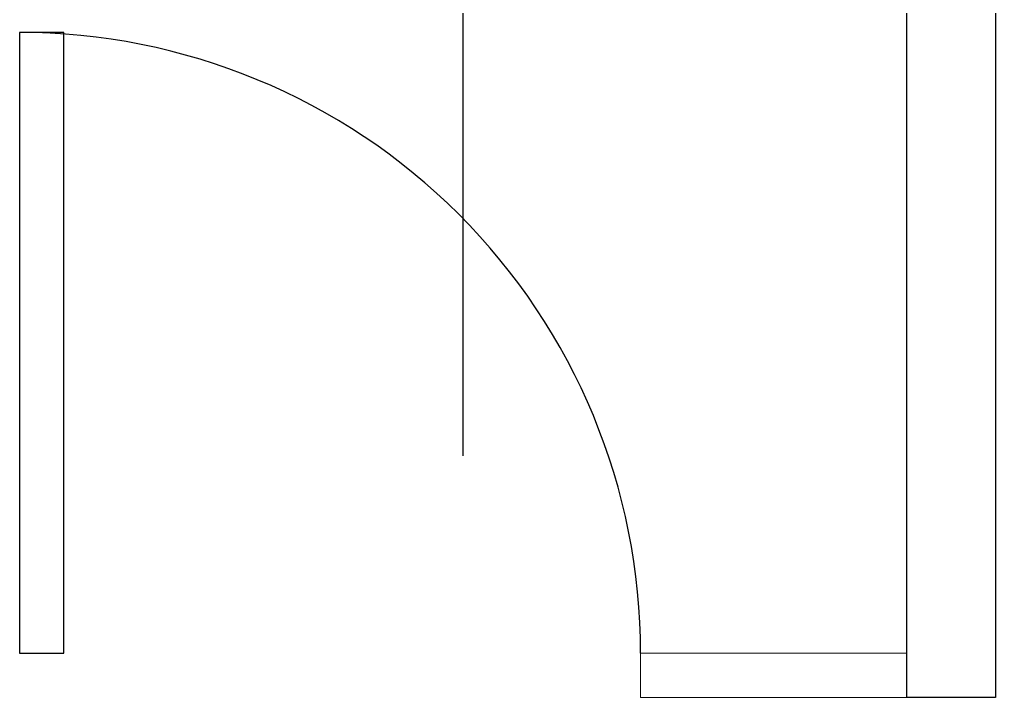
# Model space of a CAD drawing. Header units: metres. Extents: x -22 to 564, y 0 to 143.
# Drawn here: x 245.604 to 246.704, y 44.703 to 45.468 of the extents above; entities that cross this region are included whole.
import ezdxf

# ---------------------------------------------------------------- set-up
doc = ezdxf.new("R2010")
doc.units = ezdxf.units.M
for name, color, linetype in [('XREF 2N NEURO-ONCOLOGIA$0$CANCELES', 1, 'Continuous'), ('XREF 2N NEURO-ONCOLOGIA$0$MAMPARAS BAÑO', 1, 'Continuous'), ('XREF 2N NEURO-ONCOLOGIA$0$Mobiliario Fijo', 40, 'Continuous'), ('XREF 2N NEURO-ONCOLOGIA$0$MUROS BAJOS', 2, 'Continuous')]:
    doc.layers.add(name, color=color, linetype=linetype)

# ---------------------------------------------------------------- blocks, each defined once
blk = doc.blocks.new('XREF 2N NEURO-ONCOLOGIA$0$A$C7c43d18a')
for p, q in [((0.029, -0.008), (-0.005, 0.051)), ((0, -0.05), (0, 0.049)), ((-0.8852, 0), (0.037, 0)), ((0.029, 0.007), (-0.005, -0.052))]:
    blk.add_line(p, q)
blk = doc.blocks.new('XREF 2N NEURO-ONCOLOGIA')
at = {"layer": 'XREF 2N NEURO-ONCOLOGIA$0$CANCELES', "elevation": 0}
blk.add_lwpolyline([(11.3023, 0.7375, 0.414214), (12.0023, 1.4375), (11.3023, 1.4375), (11.3023, 1.3875), (12.0023, 1.3875), (12.0023, 1.4375)], format="xyb", dxfattribs=at)
at = {"layer": 'XREF 2N NEURO-ONCOLOGIA$0$MAMPARAS BAÑO', "lineweight": 0, "elevation": 0}
blk.add_lwpolyline([(11.2523, 0.7376), (11.3023, 0.7376), (11.3023, 0.4376), (11.2523, 0.4376)], close=True, dxfattribs=at)
at = {"layer": 'XREF 2N NEURO-ONCOLOGIA$0$MUROS BAJOS', "elevation": 0}
blk.add_lwpolyline([(12.7023, 0.3376), (11.2523, 0.3376), (11.2523, 0.4376), (12.7023, 0.4376)], close=True, dxfattribs=at)
at = {"layer": 'XREF 2N NEURO-ONCOLOGIA$0$Mobiliario Fijo', "xscale": -1, "rotation": 180}
blk.add_blockref('XREF 2N NEURO-ONCOLOGIA$0$A$C7c43d18a', (12.4102, 0.9376, 0), dxfattribs=at)

msp = doc.modelspace()

# ---------------------------------------------------------------- block references
at = {"rotation": 90}
msp.add_blockref('XREF 2N NEURO-ONCOLOGIA', (247.0412, 33.4511), dxfattribs=at)

doc.saveas('drawing.dxf')
